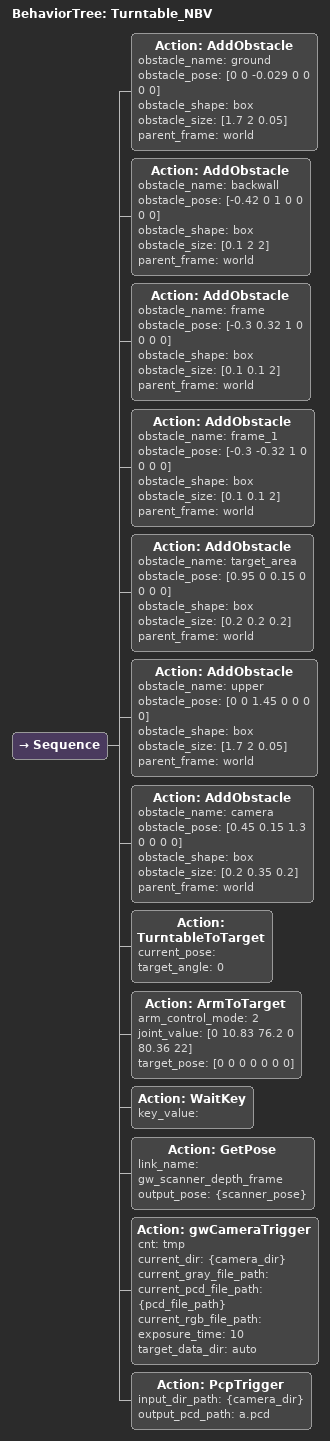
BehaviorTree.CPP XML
<?xml version="1.0"?>
<root main_tree_to_execute="Turntable_NBV">
    <BehaviorTree ID="Turntable_NBV">
        <Sequence>
            <Action ID="AddObstacle" obstacle_name="ground" obstacle_pose="[0 0 -0.029 0 0 0 0]" obstacle_shape="box" obstacle_size="[1.7 2 0.05]" parent_frame="world"/>
            <Action ID="AddObstacle" obstacle_name="backwall" obstacle_pose="[-0.42 0 1 0 0 0 0]" obstacle_shape="box" obstacle_size="[0.1 2 2]" parent_frame="world"/>
            <Action ID="AddObstacle" obstacle_name="frame" obstacle_pose="[-0.3 0.32 1 0 0 0 0]" obstacle_shape="box" obstacle_size="[0.1 0.1 2]" parent_frame="world"/>
            <Action ID="AddObstacle" obstacle_name="frame_1" obstacle_pose="[-0.3 -0.32 1 0 0 0 0]" obstacle_shape="box" obstacle_size="[0.1 0.1 2]" parent_frame="world"/>
            <Action ID="AddObstacle" obstacle_name="target_area" obstacle_pose="[0.95 0 0.15 0 0 0 0]" obstacle_shape="box" obstacle_size="[0.2 0.2 0.2]" parent_frame="world"/>
            <Action ID="AddObstacle" obstacle_name="upper" obstacle_pose="[0 0 1.45 0 0 0 0]" obstacle_shape="box" obstacle_size="[1.7 2 0.05]" parent_frame="world"/>
            <Action ID="AddObstacle" obstacle_name="camera" obstacle_pose="[0.45 0.15 1.3 0 0 0 0]" obstacle_shape="box" obstacle_size="[0.2 0.35 0.2]" parent_frame="world"/>
            <Action ID="TurntableToTarget" current_pose="" target_angle="0"/>
            <Action ID="ArmToTarget" arm_control_mode="2" joint_value="[0 10.83 76.2 0 80.36 22]" target_pose="[0 0 0 0 0 0 0]"/>
            <Action ID="WaitKey" key_value=""/>
            <Action ID="GetPose" link_name="gw_scanner_depth_frame" output_pose="{scanner_pose}"/>
            <Action ID="gwCameraTrigger" cnt="tmp" current_dir="{camera_dir}" current_gray_file_path="" current_pcd_file_path="{pcd_file_path}" current_rgb_file_path="" exposure_time="10" target_data_dir="auto"/>
            <Action ID="PcpTrigger" input_dir_path="{camera_dir}" output_pcd_path="a.pcd"/>
        </Sequence>
    </BehaviorTree>
</root>
